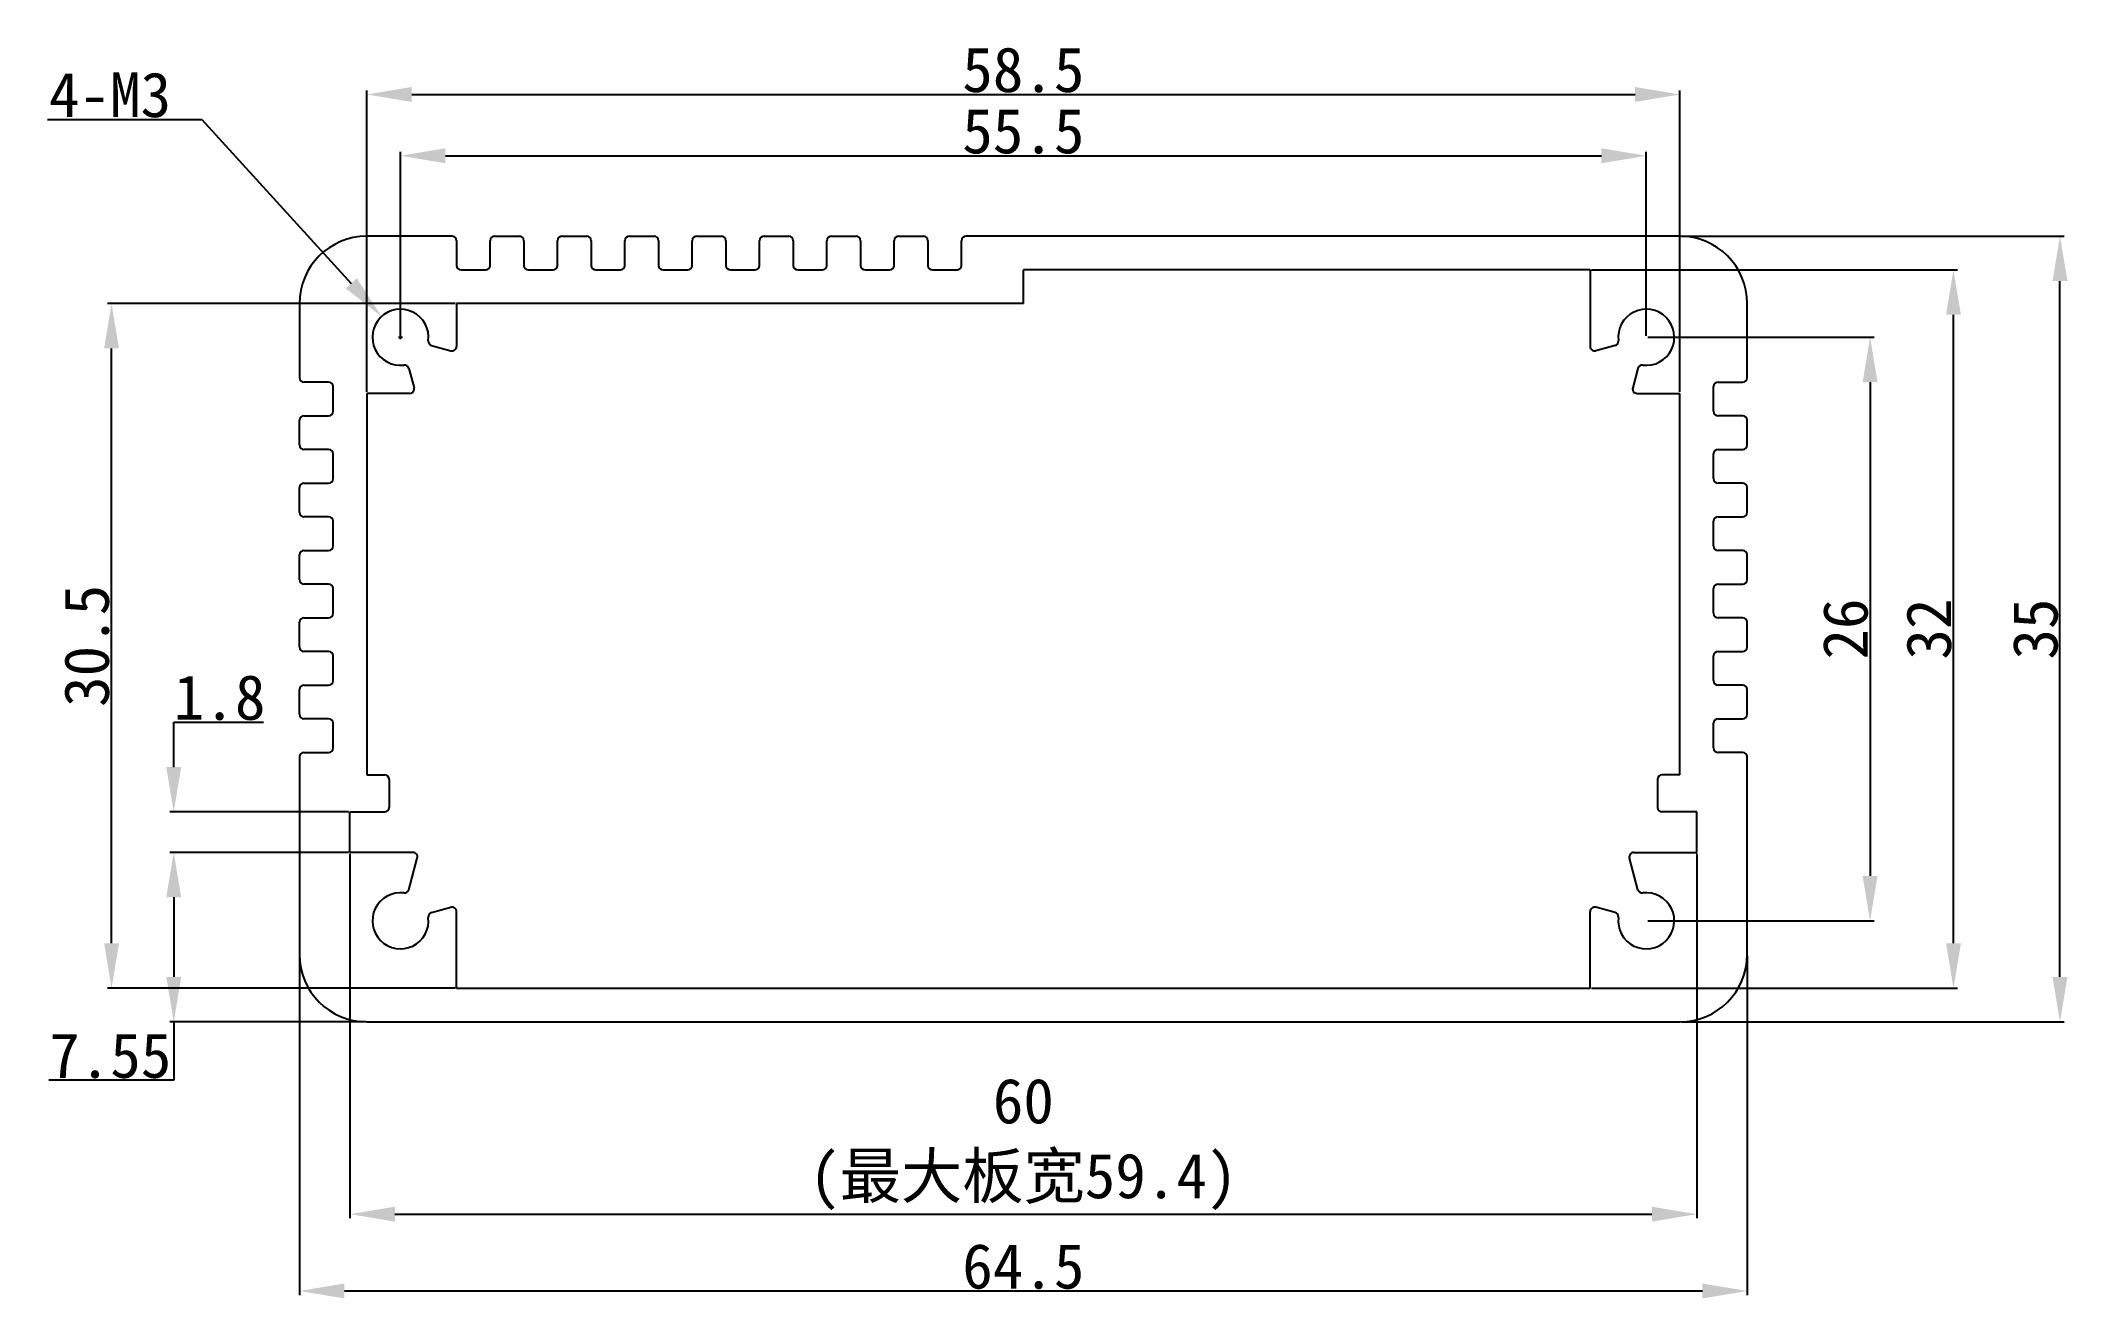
# Model space of a CAD drawing. Header units: inches. Extents: x 202.9 to 293.2, y 41.1 to 97.1.
import ezdxf

# ---------------------------------------------------------------- set-up
doc = ezdxf.new("R2010")
doc.units = ezdxf.units.IN
doc.header["$MEASUREMENT"] = 0
for name, color, linetype, lineweight in [('1', 30, 'Continuous', 13), ('标注线', 7, 'Continuous', 13), ('粗实线', 7, 'Continuous', 25)]:
    doc.layers.add(name, color=color, linetype=linetype, lineweight=lineweight)
doc.styles.get("Standard").update_dxf_attribs({"font": 'simhei.ttf'})
doc.dimstyles.new('副本 Standard', dxfattribs={"dimtxt": 2, "dimasz": 2, "dimexe": 0.18, "dimexo": 0.0625, "dimgap": 0.09, "dimtad": 1, "dimtoh": 1, "dimdec": 1, "dimdsep": 46, "dimtxsty": 'Standard', "dimcen": 0.09, "dimadec": 0, "dimazin": 0, "dimtfac": 1, "dimtdec": 1, "dimtofl": 0, "dimtmove": 0, "dimatfit": 3, "dimfxl": 1, "dimtolj": 1, "dimtzin": 0, "dimarcsym": 0})

# ---------------------------------------------------------------- blocks, each defined once
blk = doc.blocks.new('*D1')
at = {"layer": 'Defpoints', "color": 0, "transparency": 16777216}
for p in [(214.408, 56.397), (278.908, 56.397), (278.908, 41.405)]:
    blk.add_point(p, dxfattribs=at)
at = {"layer": '标注线', "color": 0, "lineweight": -2, "transparency": 16777216}
for p, q in [((214.408, 56.335), (214.408, 41.225)), ((278.908, 56.335), (278.908, 41.225)), ((216.408, 41.405), (276.908, 41.405))]:
    blk.add_line(p, q, dxfattribs=at)
at = {"layer": '标注线', "color": 0, "transparency": 16777216}
for points in [[(216.408, 41.739), (216.408, 41.072), (214.408, 41.405)], [(276.908, 41.739), (276.908, 41.072), (278.908, 41.405)]]:
    blk.add_solid(points, dxfattribs=at)
at = {"layer": '标注线', "color": 0, "transparency": 16777216, "insert": (246.658, 42.495), "char_height": 2, "attachment_point": 5}
blk.add_mtext('\\A1;64.5', dxfattribs=at)
blk = doc.blocks.new('*D2')
at = {"layer": '1', "color": 0, "lineweight": -2, "transparency": 16777216}
for p, q in [((216.658, 60.885), (216.658, 44.648)), ((276.658, 60.885), (276.658, 44.648)), ((218.658, 44.828), (274.658, 44.828))]:
    blk.add_line(p, q, dxfattribs=at)
at = {"layer": '1', "color": 0, "transparency": 16777216}
for points in [[(218.658, 45.161), (218.658, 44.495), (216.658, 44.828)], [(274.658, 45.161), (274.658, 44.495), (276.658, 44.828)]]:
    blk.add_solid(points, dxfattribs=at)
at = {"layer": 'Defpoints', "color": 0, "transparency": 16777216}
for p in [(216.658, 60.947), (276.658, 60.947), (276.658, 44.828)]:
    blk.add_point(p, dxfattribs=at)
at = {"layer": '1', "color": 0, "transparency": 16777216, "insert": (246.658, 47.939), "char_height": 2, "attachment_point": 5}
blk.add_mtext('\\A1;60\\P(最大板宽59.4)', dxfattribs=at)
blk = doc.blocks.new('*D3')
at = {"layer": 'Defpoints', "color": 0, "transparency": 16777216}
for p in [(274.408, 91.983), (218.908, 83.897), (274.408, 83.897)]:
    blk.add_point(p, dxfattribs=at)
at = {"layer": '标注线', "color": 0, "lineweight": -2, "transparency": 16777216}
for p, q in [((218.908, 83.96), (218.908, 92.163)), ((274.408, 83.96), (274.408, 92.163)), ((220.908, 91.983), (272.408, 91.983))]:
    blk.add_line(p, q, dxfattribs=at)
at = {"layer": '标注线', "color": 0, "transparency": 16777216}
for points in [[(220.908, 92.316), (220.908, 91.649), (218.908, 91.983)], [(272.408, 92.316), (272.408, 91.649), (274.408, 91.983)]]:
    blk.add_solid(points, dxfattribs=at)
at = {"layer": '标注线', "color": 0, "transparency": 16777216, "insert": (246.658, 93.073), "char_height": 2, "attachment_point": 5}
blk.add_mtext('\\A1;55.5', dxfattribs=at)
blk = doc.blocks.new('*D4')
at = {"layer": 'Defpoints', "color": 0, "transparency": 16777216}
for p in [(274.408, 83.897), (274.408, 57.897), (284.38, 57.897)]:
    blk.add_point(p, dxfattribs=at)
at = {"layer": '标注线', "color": 0, "lineweight": -2, "transparency": 16777216}
for p, q in [((274.471, 83.897), (284.56, 83.897)), ((284.38, 81.897), (284.38, 59.897)), ((274.471, 57.897), (284.56, 57.897))]:
    blk.add_line(p, q, dxfattribs=at)
at = {"layer": '标注线', "color": 0, "transparency": 16777216}
for points in [[(284.047, 81.897), (284.713, 81.897), (284.38, 83.897)], [(284.047, 59.897), (284.713, 59.897), (284.38, 57.897)]]:
    blk.add_solid(points, dxfattribs=at)
at = {"layer": '标注线', "color": 0, "transparency": 16777216, "insert": (283.29, 70.897), "char_height": 2, "attachment_point": 5, "rotation": 90}
blk.add_mtext('\\A1;26', dxfattribs=at)
blk = doc.blocks.new('*D5')
at = {"layer": 'Defpoints', "color": 0, "transparency": 16777216}
for p in [(271.908, 86.897), (288.094, 86.897), (271.908, 54.897)]:
    blk.add_point(p, dxfattribs=at)
at = {"layer": '标注线', "color": 0, "lineweight": -2, "transparency": 16777216}
for p, q in [((271.971, 86.897), (288.274, 86.897)), ((288.094, 56.897), (288.094, 84.897)), ((271.971, 54.897), (288.274, 54.897))]:
    blk.add_line(p, q, dxfattribs=at)
at = {"layer": '标注线', "color": 0, "transparency": 16777216}
for points in [[(287.761, 84.897), (288.427, 84.897), (288.094, 86.897)], [(287.761, 56.897), (288.427, 56.897), (288.094, 54.897)]]:
    blk.add_solid(points, dxfattribs=at)
at = {"layer": '标注线', "color": 0, "transparency": 16777216, "insert": (287.004, 70.897), "char_height": 2, "attachment_point": 5, "rotation": 90}
blk.add_mtext('\\A1;32', dxfattribs=at)
blk = doc.blocks.new('*D6')
at = {"layer": 'Defpoints', "color": 0, "transparency": 16777216}
for p in [(275.908, 94.714), (217.408, 81.397), (275.908, 81.397)]:
    blk.add_point(p, dxfattribs=at)
at = {"layer": '标注线', "color": 0, "lineweight": -2, "transparency": 16777216}
for p, q in [((217.408, 81.46), (217.408, 94.894)), ((275.908, 81.46), (275.908, 94.894)), ((219.408, 94.714), (273.908, 94.714))]:
    blk.add_line(p, q, dxfattribs=at)
at = {"layer": '标注线', "color": 0, "transparency": 16777216}
for points in [[(219.408, 95.048), (219.408, 94.381), (217.408, 94.714)], [(273.908, 95.048), (273.908, 94.381), (275.908, 94.714)]]:
    blk.add_solid(points, dxfattribs=at)
at = {"layer": '标注线', "color": 0, "transparency": 16777216, "insert": (246.658, 95.804), "char_height": 2, "attachment_point": 5}
blk.add_mtext('\\A1;58.5', dxfattribs=at)
blk = doc.blocks.new('*D7')
at = {"layer": 'Defpoints', "color": 0, "transparency": 16777216}
for p in [(208.807, 62.747), (216.658, 62.747), (216.658, 60.947)]:
    blk.add_point(p, dxfattribs=at)
at = {"layer": '标注线', "color": 0, "lineweight": -2, "transparency": 16777216}
for p, q in [((208.807, 64.747), (208.807, 66.747)), ((208.807, 66.747), (212.807, 66.747)), ((216.596, 62.747), (208.627, 62.747)), ((216.596, 60.947), (208.627, 60.947)), ((208.807, 58.947), (208.807, 56.947))]:
    blk.add_line(p, q, dxfattribs=at)
at = {"layer": '标注线', "color": 0, "transparency": 16777216}
for points in [[(208.474, 64.747), (209.14, 64.747), (208.807, 62.747)], [(208.474, 58.947), (209.14, 58.947), (208.807, 60.947)]]:
    blk.add_solid(points, dxfattribs=at)
at = {"layer": '标注线', "color": 0, "transparency": 16777216, "insert": (210.852, 67.837), "char_height": 2, "attachment_point": 5}
blk.add_mtext('\\A1;1.8', dxfattribs=at)
blk = doc.blocks.new('*D8')
at = {"layer": 'Defpoints', "color": 0, "transparency": 16777216}
for p in [(216.658, 60.947), (208.807, 53.397), (217.408, 53.397)]:
    blk.add_point(p, dxfattribs=at)
at = {"layer": '标注线', "color": 0, "lineweight": -2, "transparency": 16777216}
for p, q in [((216.596, 60.947), (208.627, 60.947)), ((208.807, 58.947), (208.807, 55.397)), ((217.346, 53.397), (208.627, 53.397)), ((208.807, 53.397), (208.807, 50.794)), ((208.807, 50.794), (203.245, 50.794))]:
    blk.add_line(p, q, dxfattribs=at)
at = {"layer": '标注线', "color": 0, "transparency": 16777216}
for points in [[(208.474, 58.947), (209.14, 58.947), (208.807, 60.947)], [(208.474, 55.397), (209.14, 55.397), (208.807, 53.397)]]:
    blk.add_solid(points, dxfattribs=at)
at = {"layer": '标注线', "color": 0, "transparency": 16777216, "insert": (205.981, 51.884), "char_height": 2, "attachment_point": 5}
blk.add_mtext('\\A1;7.55', dxfattribs=at)
blk = doc.blocks.new('*D9')
at = {"layer": 'Defpoints', "color": 0, "transparency": 16777216}
for p in [(206.037, 85.397), (221.408, 85.397), (221.408, 54.897)]:
    blk.add_point(p, dxfattribs=at)
at = {"layer": '标注线', "color": 0, "lineweight": -2, "transparency": 16777216}
for p, q in [((221.346, 85.397), (205.857, 85.397)), ((206.037, 56.897), (206.037, 83.397)), ((221.346, 54.897), (205.857, 54.897))]:
    blk.add_line(p, q, dxfattribs=at)
at = {"layer": '标注线', "color": 0, "transparency": 16777216}
for points in [[(205.704, 83.397), (206.371, 83.397), (206.037, 85.397)], [(205.704, 56.897), (206.371, 56.897), (206.037, 54.897)]]:
    blk.add_solid(points, dxfattribs=at)
at = {"layer": '标注线', "color": 0, "transparency": 16777216, "insert": (204.936, 70.147), "char_height": 2, "attachment_point": 5, "rotation": 90}
blk.add_mtext('\\A1;30.5', dxfattribs=at)
blk = doc.blocks.new('*D10')
at = {"layer": 'Defpoints', "color": 0, "transparency": 16777216}
for p in [(275.908, 88.397), (292.839, 88.397), (275.908, 53.397)]:
    blk.add_point(p, dxfattribs=at)
at = {"layer": '标注线', "color": 0, "lineweight": -2, "transparency": 16777216}
for p, q in [((275.971, 88.397), (293.019, 88.397)), ((292.839, 55.397), (292.839, 86.397)), ((275.971, 53.397), (293.019, 53.397))]:
    blk.add_line(p, q, dxfattribs=at)
at = {"layer": '标注线', "color": 0, "transparency": 16777216}
for points in [[(292.506, 86.397), (293.173, 86.397), (292.839, 88.397)], [(292.506, 55.397), (293.173, 55.397), (292.839, 53.397)]]:
    blk.add_solid(points, dxfattribs=at)
at = {"layer": '标注线', "color": 0, "transparency": 16777216, "insert": (291.749, 70.897), "char_height": 2, "attachment_point": 5, "rotation": 90}
blk.add_mtext('\\A1;35', dxfattribs=at)
blk = doc.blocks.new('*D11')
at = {"layer": 'Defpoints', "color": 0, "transparency": 16777216}
for p in [(218.066, 84.821), (219.751, 82.974)]:
    blk.add_point(p, dxfattribs=at)
at = {"layer": '标注线', "color": 0, "lineweight": -2, "transparency": 16777216}
for p, q in [((203.182, 93.597), (210.059, 93.597)), ((210.059, 93.597), (216.718, 86.298)), ((218.908, 83.807), (218.908, 83.987)), ((218.818, 83.897), (218.998, 83.897))]:
    blk.add_line(p, q, dxfattribs=at)
at = {"layer": '标注线', "color": 0, "transparency": 16777216}
blk.add_solid([(216.964, 86.523), (216.471, 86.074), (218.066, 84.821)], dxfattribs=at)
at = {"layer": '标注线', "color": 0, "transparency": 16777216, "insert": (205.969, 94.687), "char_height": 2, "attachment_point": 5}
blk.add_mtext('\\A1;4-M3', dxfattribs=at)

msp = doc.modelspace()

# ---------------------------------------------------------------- linework, layer by layer
at = {"layer": '粗实线'}
for p, q in [((221.208, 88.397), (217.408, 88.397)), ((221.408, 88.197), (221.408, 87.097)), ((222.908, 87.097), (222.908, 88.197)), ((223.108, 88.397), (224.208, 88.397)), ((224.408, 88.197), (224.408, 87.097)), ((225.908, 87.097), (225.908, 88.197)), ((226.108, 88.397), (227.208, 88.397)), ((227.408, 88.197), (227.408, 87.097)), ((228.908, 87.097), (228.908, 88.197)), ((229.108, 88.397), (230.208, 88.397)), ((230.408, 88.197), (230.408, 87.097)), ((231.908, 87.097), (231.908, 88.197)), ((232.108, 88.397), (233.208, 88.397)), ((233.408, 88.197), (233.408, 87.097)), ((234.908, 87.097), (234.908, 88.197)), ((235.108, 88.397), (236.208, 88.397)), ((236.408, 88.197), (236.408, 87.097)), ((237.908, 87.097), (237.908, 88.197)), ((238.108, 88.397), (239.208, 88.397)), ((239.408, 88.197), (239.408, 87.097)), ((240.908, 87.097), (240.908, 88.197)), ((241.108, 88.397), (242.208, 88.397)), ((242.408, 88.197), (242.408, 87.097)), ((243.908, 87.097), (243.908, 88.197)), ((275.908, 88.397), (244.108, 88.397)), ((221.608, 86.897), (222.708, 86.897)), ((224.608, 86.897), (225.708, 86.897)), ((227.608, 86.897), (228.708, 86.897)), ((230.608, 86.897), (231.708, 86.897)), ((233.608, 86.897), (234.708, 86.897)), ((236.608, 86.897), (237.708, 86.897)), ((239.608, 86.897), (240.708, 86.897)), ((242.608, 86.897), (243.708, 86.897)), ((271.908, 86.897), (246.658, 86.897)), ((246.658, 85.397), (246.658, 86.897)), ((271.908, 86.897), (271.908, 83.488)), ((214.408, 85.397), (214.408, 82.097)), ((246.658, 85.397), (221.408, 85.397)), ((221.408, 85.397), (221.408, 83.488)), ((278.908, 82.097), (278.908, 85.397)), ((220.295, 83.526), (221.156, 83.295)), ((273.021, 83.526), (272.16, 83.295)), ((219.28, 82.51), (219.511, 81.649)), ((274.037, 82.51), (273.806, 81.649)), ((215.708, 81.897), (214.608, 81.897)), ((215.908, 80.597), (215.908, 81.697)), ((217.408, 81.397), (217.408, 64.397)), ((219.317, 81.397), (217.408, 81.397)), ((273.999, 81.397), (275.908, 81.397)), ((275.908, 64.397), (275.908, 81.397)), ((277.408, 80.597), (277.408, 81.697)), ((277.608, 81.897), (278.708, 81.897)), ((214.608, 80.397), (215.708, 80.397)), ((278.708, 80.397), (277.608, 80.397)), ((214.408, 79.097), (214.408, 80.197)), ((278.908, 79.097), (278.908, 80.197)), ((215.708, 78.897), (214.608, 78.897)), ((215.908, 77.597), (215.908, 78.697)), ((277.408, 77.597), (277.408, 78.697)), ((277.608, 78.897), (278.708, 78.897)), ((214.408, 76.097), (214.408, 77.197)), ((214.608, 77.397), (215.708, 77.397)), ((278.708, 77.397), (277.608, 77.397)), ((278.908, 76.097), (278.908, 77.197)), ((215.708, 75.897), (214.608, 75.897)), ((277.608, 75.897), (278.708, 75.897)), ((215.908, 74.597), (215.908, 75.697)), ((277.408, 74.597), (277.408, 75.697)), ((214.408, 73.097), (214.408, 74.197)), ((214.608, 74.397), (215.708, 74.397)), ((278.708, 74.397), (277.608, 74.397)), ((278.908, 73.097), (278.908, 74.197)), ((215.708, 72.897), (214.608, 72.897)), ((215.908, 71.597), (215.908, 72.697)), ((277.408, 71.597), (277.408, 72.697)), ((277.608, 72.897), (278.708, 72.897)), ((214.608, 71.397), (215.708, 71.397)), ((278.708, 71.397), (277.608, 71.397)), ((214.408, 70.097), (214.408, 71.197)), ((278.908, 70.097), (278.908, 71.197)), ((215.708, 69.897), (214.608, 69.897)), ((215.908, 68.597), (215.908, 69.697)), ((277.408, 68.597), (277.408, 69.697)), ((277.608, 69.897), (278.708, 69.897)), ((214.408, 67.097), (214.408, 68.197)), ((214.608, 68.397), (215.708, 68.397)), ((278.708, 68.397), (277.608, 68.397)), ((278.908, 67.097), (278.908, 68.197)), ((215.708, 66.897), (214.608, 66.897)), ((277.608, 66.897), (278.708, 66.897)), ((215.908, 65.597), (215.908, 66.697)), ((277.408, 65.597), (277.408, 66.697)), ((214.408, 65.197), (214.408, 56.397)), ((214.608, 65.397), (215.708, 65.397)), ((278.708, 65.397), (277.608, 65.397)), ((278.908, 56.397), (278.908, 65.197)), ((217.408, 64.397), (218.208, 64.397)), ((218.408, 64.197), (218.408, 62.947)), ((274.908, 64.197), (274.908, 62.947)), ((275.908, 64.397), (275.108, 64.397)), ((216.658, 60.947), (216.658, 62.747)), ((216.658, 62.747), (218.208, 62.747)), ((276.658, 62.747), (275.108, 62.747)), ((276.658, 60.947), (276.658, 62.747)), ((219.465, 60.947), (216.658, 60.947)), ((219.28, 59.285), (219.658, 60.696)), ((274.037, 59.285), (273.658, 60.696)), ((273.852, 60.947), (276.658, 60.947)), ((220.295, 58.269), (221.156, 58.5)), ((221.408, 54.897), (221.408, 58.307)), ((271.908, 54.897), (271.908, 58.307)), ((273.021, 58.269), (272.16, 58.5)), ((221.408, 54.897), (271.908, 54.897)), ((217.408, 53.397), (275.908, 53.397))]:
    msp.add_line(p, q, dxfattribs=at)
for centre, radius, start, end in [((217.408, 85.397), 3, 90, 180), ((221.208, 88.197), 0.2, 0, 90), ((223.108, 88.197), 0.2, 90, 180), ((224.208, 88.197), 0.2, 360, 90), ((226.108, 88.197), 0.2, 90, 180), ((227.208, 88.197), 0.2, 360, 90), ((229.108, 88.197), 0.2, 90, 180), ((230.208, 88.197), 0.2, 360, 90), ((232.108, 88.197), 0.2, 90, 180), ((233.208, 88.197), 0.2, 360, 90), ((235.108, 88.197), 0.2, 90, 180), ((236.208, 88.197), 0.2, 360, 90), ((238.108, 88.197), 0.2, 90, 180), ((239.208, 88.197), 0.2, 360, 90), ((241.108, 88.197), 0.2, 90, 180), ((242.208, 88.197), 0.2, 360, 90), ((244.108, 88.197), 0.2, 90, 180), ((275.908, 85.397), 3, 0, 90), ((221.608, 87.097), 0.2, 180, 270), ((222.708, 87.097), 0.2, 270, 0), ((224.608, 87.097), 0.2, 180, 270), ((225.708, 87.097), 0.2, 270, 0), ((227.608, 87.097), 0.2, 180, 270), ((228.708, 87.097), 0.2, 270, 0), ((230.608, 87.097), 0.2, 180, 270), ((231.708, 87.097), 0.2, 270, 0), ((233.608, 87.097), 0.2, 180, 270), ((234.708, 87.097), 0.2, 270, 0), ((236.608, 87.097), 0.2, 180, 270), ((237.708, 87.097), 0.2, 270, 0), ((239.608, 87.097), 0.2, 180, 270), ((240.708, 87.097), 0.2, 270, 0), ((242.608, 87.097), 0.2, 180, 270), ((243.708, 87.097), 0.2, 270, 0), ((218.908, 83.897), 1.25, 352.92814, 277.07186), ((274.408, 83.897), 1.25, 262.92814, 187.07186), ((220.347, 83.719), 0.2, 172.92814, 255), ((221.208, 83.488), 0.2, 255, 0), ((272.108, 83.488), 0.2, 180, 285), ((272.969, 83.719), 0.2, 285, 7.07186), ((219.087, 82.458), 0.2, 15, 97.07186), ((274.23, 82.458), 0.2, 82.92814, 165), ((214.608, 82.097), 0.2, 180, 270), ((215.708, 81.697), 0.2, 360, 90), ((219.317, 81.597), 0.2, 270, 15), ((273.999, 81.597), 0.2, 165, 270), ((277.608, 81.697), 0.2, 90, 180), ((278.708, 82.097), 0.2, 270, 0), ((214.608, 80.197), 0.2, 90, 180), ((215.708, 80.597), 0.2, 270, 0), ((277.608, 80.597), 0.2, 180, 270), ((278.708, 80.197), 0.2, 360, 90), ((214.608, 79.097), 0.2, 180, 270), ((215.708, 78.697), 0.2, 360, 90), ((277.608, 78.697), 0.2, 90, 180), ((278.708, 79.097), 0.2, 270, 0), ((214.608, 77.197), 0.2, 90, 180), ((215.708, 77.597), 0.2, 270, 0), ((277.608, 77.597), 0.2, 180, 270), ((278.708, 77.197), 0.2, 360, 90), ((214.608, 76.097), 0.2, 180, 270), ((215.708, 75.697), 0.2, 360, 90), ((277.608, 75.697), 0.2, 90, 180), ((278.708, 76.097), 0.2, 270, 0), ((214.608, 74.197), 0.2, 90, 180), ((215.708, 74.597), 0.2, 270, 0), ((277.608, 74.597), 0.2, 180, 270), ((278.708, 74.197), 0.2, 360, 90), ((214.608, 73.097), 0.2, 180, 270), ((215.708, 72.697), 0.2, 360, 90), ((277.608, 72.697), 0.2, 90, 180), ((278.708, 73.097), 0.2, 270, 0), ((214.608, 71.197), 0.2, 90, 180), ((215.708, 71.597), 0.2, 270, 0), ((277.608, 71.597), 0.2, 180, 270), ((278.708, 71.197), 0.2, 360, 90), ((214.608, 70.097), 0.2, 180, 270), ((215.708, 69.697), 0.2, 360, 90), ((277.608, 69.697), 0.2, 90, 180), ((278.708, 70.097), 0.2, 270, 0), ((214.608, 68.197), 0.2, 90, 180), ((215.708, 68.597), 0.2, 270, 0), ((277.608, 68.597), 0.2, 180, 270), ((278.708, 68.197), 0.2, 360, 90), ((214.608, 67.097), 0.2, 180, 270), ((215.708, 66.697), 0.2, 360, 90), ((277.608, 66.697), 0.2, 90, 180), ((278.708, 67.097), 0.2, 270, 0), ((214.608, 65.197), 0.2, 90, 180), ((215.708, 65.597), 0.2, 270, 0), ((277.608, 65.597), 0.2, 180, 270), ((278.708, 65.197), 0.2, 360, 90), ((218.208, 64.197), 0.2, 0, 90), ((275.108, 64.197), 0.2, 90, 180), ((218.208, 62.947), 0.2, 270, 0), ((275.108, 62.947), 0.2, 180, 270), ((219.465, 60.747), 0.2, 345, 90), ((273.852, 60.747), 0.2, 90, 195), ((218.908, 57.897), 1.25, 82.92814, 7.07186), ((219.087, 59.336), 0.2, 262.92814, 345), ((274.408, 57.897), 1.25, 172.92814, 97.07186), ((274.23, 59.336), 0.2, 195, 277.07186), ((220.347, 58.076), 0.2, 105, 187.07186), ((221.208, 58.307), 0.2, 0, 105), ((272.108, 58.307), 0.2, 75, 180), ((272.969, 58.076), 0.2, 352.92814, 75), ((217.408, 56.397), 3, 180, 270), ((275.908, 56.397), 3, 270, 360)]:
    msp.add_arc(centre, radius, start, end, dxfattribs=at)

# ---------------------------------------------------------------- dimensions: what is measured, and where the dimension line sits
at = {"layer": '1'}
dim = msp.add_linear_dim(base=(276.658, 44.828), p1=(216.658, 60.947), p2=(276.658, 60.947), text='<>\\P(最大板宽59.4)', dimstyle='副本 Standard', dxfattribs=at)
dim.commit()
dim.dimension.update_dxf_attribs({"geometry": '*D2', "text_midpoint": (246.658, 47.939)})
at = {"layer": '标注线'}
for base, p1, p2, picture, middle in [((275.908, 94.714), (217.408, 81.397), (275.908, 81.397), '*D6', (246.658, 95.804)), ((274.408, 91.983), (218.908, 83.897), (274.408, 83.897), '*D3', (246.658, 93.073)), ((278.908, 41.405), (214.408, 56.397), (278.908, 56.397), '*D1', (246.658, 42.495))]:
    dim = msp.add_linear_dim(base=base, p1=p1, p2=p2, dimstyle='副本 Standard', dxfattribs=at)
    dim.commit()
    dim.dimension.update_dxf_attribs({"geometry": picture, "text_midpoint": middle})
dim = msp.add_diameter_dim_2p(p1=(219.751, 82.974), p2=(218.066, 84.821), text='4-M3', dimstyle='副本 Standard', dxfattribs=at)
dim.commit()
dim.dimension.update_dxf_attribs({"geometry": '*D11', "text_midpoint": (205.969, 93.597), "dimtype": 163})
for base, p1, p2, picture, middle in [((292.839, 88.397), (275.908, 53.397), (275.908, 88.397), '*D10', (291.749, 70.897)), ((288.094, 86.897), (271.908, 54.897), (271.908, 86.897), '*D5', (287.004, 70.897)), ((206.037, 85.397), (221.408, 54.897), (221.408, 85.397), '*D9', (204.936, 70.147)), ((284.38, 57.897), (274.408, 83.897), (274.408, 57.897), '*D4', (283.29, 70.897)), ((208.807, 62.747), (216.658, 60.947), (216.658, 62.747), '*D7', (210.852, 67.837))]:
    dim = msp.add_linear_dim(base=base, p1=p1, p2=p2, angle=90, dimstyle='副本 Standard', dxfattribs=at)
    dim.commit()
    dim.dimension.update_dxf_attribs({"geometry": picture, "text_midpoint": middle})
dim = msp.add_linear_dim(base=(208.807, 53.397), p1=(216.658, 60.947), p2=(217.408, 53.397), angle=90, dimstyle='副本 Standard', override={"dimdec": 2}, dxfattribs=at)
dim.commit()
dim.dimension.update_dxf_attribs({"geometry": '*D8', "text_midpoint": (205.981, 50.794), "dimtype": 160})

doc.saveas('drawing.dxf')
